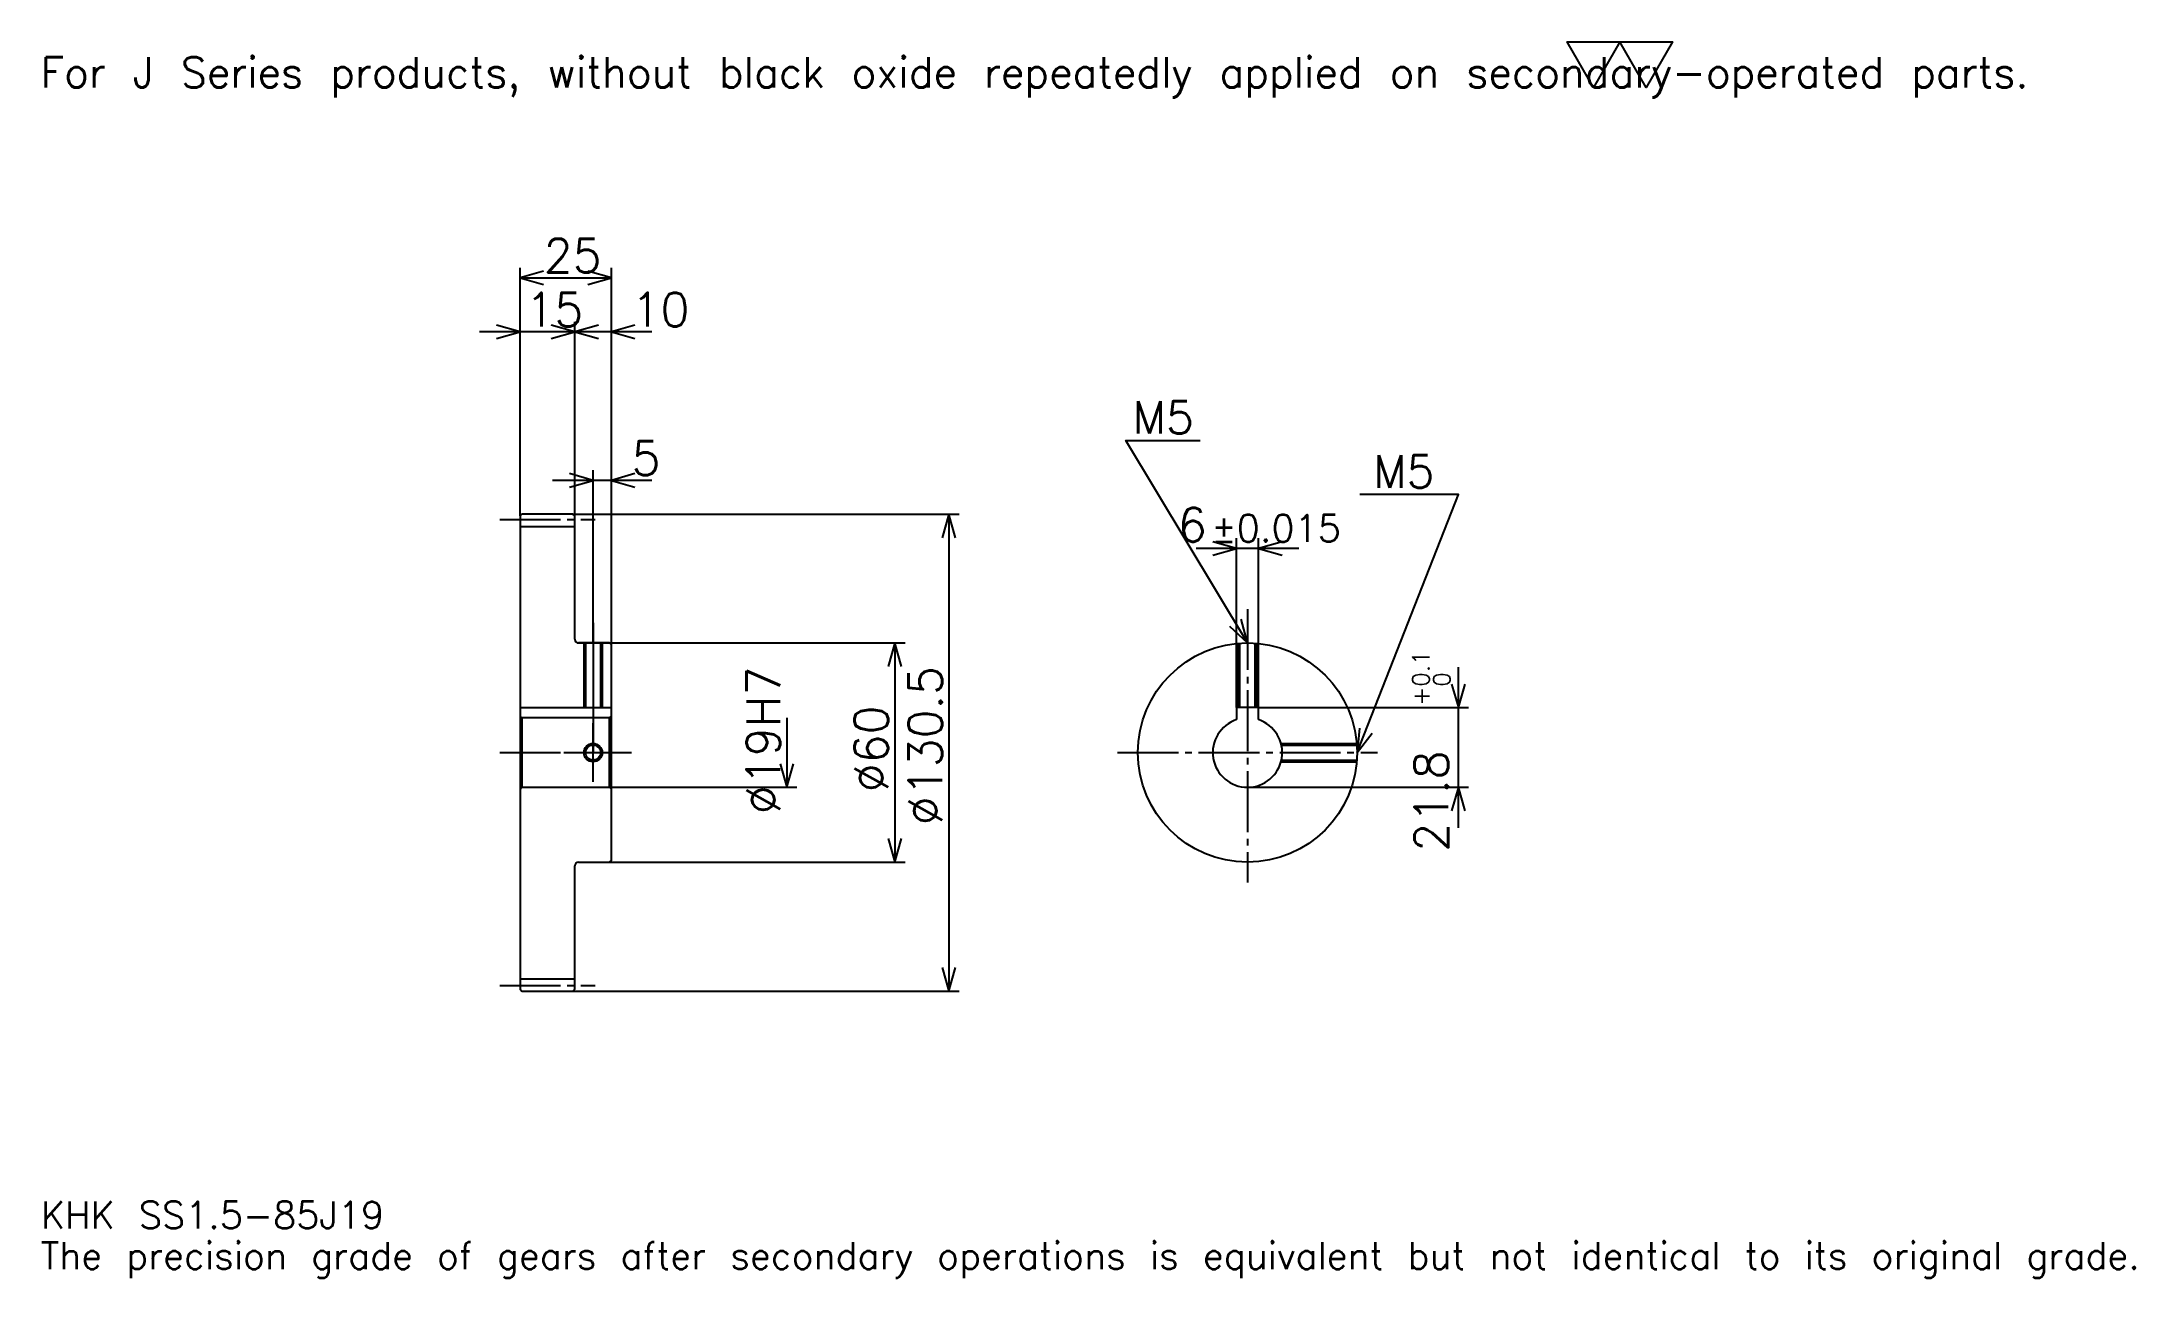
# Model space of a CAD drawing. Extents: x 19 to 592, y 7 to 345.
import ezdxf

# ---------------------------------------------------------------- set-up
doc = ezdxf.new("R2010")
doc.units = 0
doc.linetypes.add('DASHDOT', pattern=[22.173913, 16.630435, -1.847826, 1.847826, -1.847826])
doc.layers.get('0').update_dxf_attribs({"linetype": 'CONTINUOUS'})
doc.layers.add('DASHDOT', color=6, linetype='DASHDOT')
doc.styles.add('KANJI', font='TXT', dxfattribs={"bigfont": 'BIGFONT'})

msp = doc.modelspace()

# ---------------------------------------------------------------- linework, layer by layer
at = {"color": 5}
for p, q in [((149.67392, 215.847824), (149.67392, 283.293488)), ((174.67392, 215.847824), (174.67392, 283.293488)), ((149.67392, 280.521729), (174.67392, 280.521729)), ((175.76088, 265.739136), (138.58696, 265.739136)), ((185.76088, 265.739136), (153.58696, 265.739136)), ((164.67392, 215.847824), (164.67392, 268.510864)), ((185.76088, 225.086945), (158.58696, 225.086945)), ((169.67392, 215.847824), (169.67392, 227.858688)), ((149.67392, 215.347824), (149.67392, 215.847824)), ((164.17392, 215.847824), (174.67392, 215.847824)), ((164.67392, 215.347824), (164.67392, 215.847824)), ((169.67392, 180.597824), (169.67392, 215.847824)), ((169.67392, 180.597824), (169.67392, 215.847824)), ((174.67392, 215.847824), (269.836975, 215.847824)), ((174.67392, 180.097824), (174.67392, 215.847824)), ((267.065216, 215.847824), (267.065216, 85.347824)), ((362.891296, 206.467392), (334.717407, 206.467392)), ((345.804352, 162.897827), (345.804352, 209.239136)), ((351.804352, 162.897827), (351.804352, 209.239136)), ((165.67392, 180.597824), (174.67392, 180.597824)), ((174.67392, 180.597824), (255.054352, 180.597824)), ((252.282623, 180.597824), (252.282623, 120.597824)), ((406.521759, 130.010864), (406.521759, 173.984787)), ((351.804352, 162.897827), (409.293488, 162.897827)), ((222.717407, 160.097824), (222.717407, 141.097824)), ((174.67392, 141.097824), (225.489136, 141.097824)), ((348.804352, 141.097824), (409.293488, 141.097824)), ((165.67392, 120.597824), (174.67392, 120.597824)), ((174.67392, 120.597824), (255.054352, 120.597824)), ((164.17392, 85.347824), (174.67392, 85.347824)), ((174.67392, 85.347824), (269.836975, 85.347824))]:
    msp.add_line(p, q, dxfattribs=at)
at = {"color": 4}
for p, q in [((149.67392, 212.472824), (164.67392, 212.472824)), ((149.67392, 162.897827), (174.67392, 162.897827)), ((174.17392, 160.097824), (174.67392, 160.597824)), ((150.17392, 160.097824), (150.17392, 141.097824)), ((174.17392, 141.097824), (174.67392, 140.597824)), ((149.67392, 88.722824), (164.67392, 88.722824))]:
    msp.add_line(p, q, dxfattribs=at)
at = {"color": 7}
msp.add_lwpolyline([(443.478271, 332.608704), (436.271759, 345.100006), (465.097839, 345.100006), (457.891327, 332.608704), (450.684784, 345.100006), (443.478271, 332.608704)], dxfattribs=at)
at = {"color": 5}
for points in [[(156.141312, 282.369568), (149.67392, 280.521729), (156.141312, 278.67392)], [(168.206528, 278.67392), (174.67392, 280.521729), (168.206528, 282.369568)], [(143.206528, 263.891296), (149.67392, 265.739136), (143.206528, 267.586945)], [(158.206528, 263.891296), (164.67392, 265.739136), (158.206528, 267.586945)], [(171.141312, 267.586945), (164.67392, 265.739136), (171.141312, 263.891296)], [(181.141312, 267.586945), (174.67392, 265.739136), (181.141312, 263.891296)], [(348.804352, 180.597824), (315.543488, 236.032608), (335.869568, 236.032608)], [(163.206528, 223.239136), (169.67392, 225.086945), (163.206528, 226.934784)], [(181.141312, 226.934784), (174.67392, 225.086945), (181.141312, 223.239136)], [(378.804352, 150.597824), (406.521759, 221.25), (379.543518, 221.25)], [(268.913055, 209.380432), (267.065216, 215.847824), (265.217407, 209.380432)], [(339.336975, 204.619568), (345.804352, 206.467392), (339.336975, 208.315216)], [(358.271729, 208.315216), (351.804352, 206.467392), (358.271729, 204.619568)], [(343.892395, 185.192871), (348.804352, 180.597824), (347.061401, 187.094269)], [(254.130432, 174.130432), (252.282623, 180.597824), (250.434784, 174.130432)], [(404.67395, 169.365219), (406.521759, 162.897827), (408.369598, 169.365219)], [(379.446106, 157.29332), (378.804352, 150.597824), (382.886475, 155.943634)], [(220.869568, 147.565216), (222.717407, 141.097824), (224.565216, 147.565216)], [(408.369598, 134.630432), (406.521759, 141.097824), (404.67395, 134.630432)], [(250.434784, 127.065216), (252.282623, 120.597824), (254.130432, 127.065216)], [(265.217407, 91.815216), (267.065216, 85.347824), (268.913055, 91.815216)]]:
    msp.add_lwpolyline(points, dxfattribs=at)
at = {"color": 4}
for points in [[(164.67392, 181.597824), (164.67392, 215.347824), (164.17392, 215.847824), (150.17392, 215.847824), (149.67392, 215.347824), (149.67392, 140.597824)], [(165.67392, 120.597824), (174.17392, 120.597824), (174.67392, 121.097824), (174.67392, 180.097824), (174.17392, 180.597824), (165.67392, 180.597824)], [(167.17392, 180.597824), (167.17392, 162.897827)], [(167.608917, 180.597824), (167.608917, 162.897827)], [(171.738922, 180.597824), (171.738922, 162.897827)], [(172.17392, 180.597824), (172.17392, 162.897827)], [(346.304352, 162.897827), (346.304352, 180.493469)], [(346.739349, 162.897827), (346.739349, 180.526672)], [(350.869354, 162.897827), (350.869354, 180.526672)], [(351.304352, 162.897827), (351.304352, 180.493469)], [(149.67392, 140.597824), (150.17392, 141.097824), (174.17392, 141.097824), (174.17392, 160.097824), (150.17392, 160.097824), (149.67392, 160.597824)], [(351.804352, 159.611694), (351.804352, 162.897827), (345.804352, 162.897827), (345.804352, 159.611694)], [(357.969482, 153.097824), (378.700012, 153.097824)], [(358.077209, 152.662827), (378.733215, 152.662827)], [(357.969482, 148.097824), (378.700012, 148.097824)], [(358.077209, 148.532822), (378.733215, 148.532822)], [(149.67392, 140.597824), (149.67392, 85.847824), (150.17392, 85.347824), (164.17392, 85.347824), (164.67392, 85.847824), (164.67392, 119.597824)]]:
    msp.add_lwpolyline(points, dxfattribs=at)
for centre, radius in [((348.804352, 150.597824), 30), ((169.67392, 150.597824), 2.065)]:
    msp.add_circle(centre, radius, dxfattribs=at)
at = {"color": 7}
msp.add_circle((169.67392, 150.597824), 2.5, dxfattribs=at)
at = {"color": 4}
for centre, radius, start, end in [((165.67392, 181.597824), 1, 180, 270), ((348.804352, 150.597824), 9.5, 108.408480326, 71.591519674), ((165.67392, 119.597824), 1, 90, 180)]:
    msp.add_arc(centre, radius, start, end, dxfattribs=at)
at = {"layer": 'DASHDOT', "color": 7}
for p, q in [((144.130447, 214.347824), (170.217392, 214.347824)), ((348.804352, 189.83696), (348.804352, 115.054344)), ((169.67392, 180.597824), (169.67392, 150.597824)), ((144.130447, 150.597824), (180.217392, 150.597824)), ((313.260864, 150.597824), (384.347839, 150.597824)), ((144.130447, 86.847824), (170.217392, 86.847824))]:
    msp.add_line(p, q, dxfattribs=at)
for points in [[(169.67392, 186.141296), (169.67392, 157.35434)], [(169.67392, 142.554352), (169.67392, 158.641296)], [(161.630447, 150.597824), (177.717392, 150.597824)]]:
    msp.add_lwpolyline(points, dxfattribs=at)

# ---------------------------------------------------------------- texts
at = {"color": 7, "style": 'KANJI'}
for s, height, p in [('For J Series products, without black oxide repeatedly applied on secondary-operated parts.', 8.315217, (18.47826, 332.608704)), ('25', 9.23913, (156.168488, 282)), ('15', 9.23913, (151.168488, 267.217407)), ('10', 9.23913, (180.217392, 267.217407)), ('M5', 8.869566, (317.391296, 237.880432)), ('5', 9.23913, (180.217392, 226.565216)), ('M5', 8.869566, (383.239136, 223.097824)), ('6', 9.23913, (329.732971, 208.315216)), ('%%p0.015', 7.391304, (338.87854, 208.315216)), ('KHK SS1.5-85J19', 7.391304, (18.47826, 20.326086)), ('The precision grade of gears after secondary operations is equivalent but not identical to its original grade.', 7.391304, (18.47826, 9.23913))]:
    msp.add_text(s, height=height, dxfattribs=at).set_placement(p)
for s, height, p in [('%%c19H7', 9.23913, (220.869568, 133.736404)), ('%%c130.5', 9.23913, (265.217407, 130.733704)), ('0.1', 4.619565, (398.576111, 168.638275)), ('0', 4.619565, (404.304382, 168.638275)), ('+', 4.619565, (398.576111, 163.464371)), ('%%c60', 9.23913, (250.434784, 139.741852)), ('21.8', 9.23913, (403.75, 123.473755))]:
    msp.add_text(s, height=height, rotation=90, dxfattribs=at).set_placement(p)

doc.saveas('drawing.dxf')
